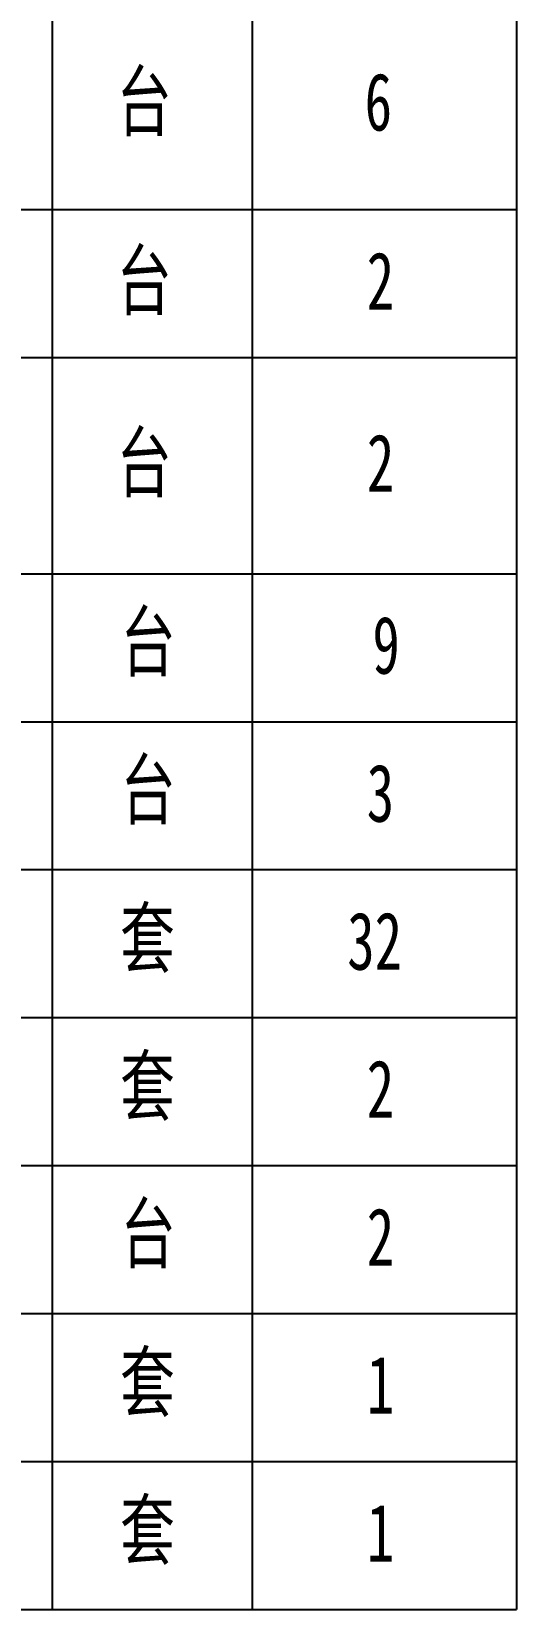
# Model space of a CAD drawing. Header units: millimetres. Extents: x 1621 to 2881, y 1542 to 1880.
# Drawn here: x 1889.1 to 1918.6, y 1633.8 to 1729.8 of the extents above; entities that cross this region are included whole.
import ezdxf

# ---------------------------------------------------------------- set-up
doc = ezdxf.new("R2010")
doc.units = ezdxf.units.MM
doc.styles.add('MtXpl__GB2312', font='', dxfattribs={"width": 0.7})
doc.styles.get('MtXpl__GB2312').set_extended_font_data('仿宋_GB2312')

msp = doc.modelspace()

# ---------------------------------------------------------------- linework, layer by layer
at = {"color": 7}
for p, q in [((1918.592, 1842.577), (1918.592, 1633.83)), ((1890.362, 1824.577), (1890.362, 1633.83)), ((1902.537, 1824.577), (1902.537, 1633.83)), ((1750.122, 1718.978), (1918.592, 1718.978)), ((1750.122, 1709.978), (1918.592, 1709.978)), ((1750.122, 1696.83), (1918.592, 1696.83)), ((1750.122, 1687.83), (1918.592, 1687.83)), ((1750.122, 1678.83), (1918.592, 1678.83)), ((1750.122, 1669.83), (1918.592, 1669.83)), ((1750.122, 1660.83), (1918.592, 1660.83)), ((1750.122, 1651.83), (1918.592, 1651.83)), ((1750.122, 1642.83), (1918.592, 1642.83)), ((1750.122, 1633.83), (1918.592, 1633.83))]:
    msp.add_line(p, q, dxfattribs=at)

# ---------------------------------------------------------------- texts
at = {"color": 2, "style": 'MtXpl__GB2312', "width": 0.7}
for s, p in [('台', (1894.296, 1723.819)), ('6', (1909.363, 1723.785)), ('台', (1894.535, 1690.949)), ('9', (1909.837, 1690.742)), ('台', (1894.535, 1681.949)), ('3', (1909.492, 1681.742))]:
    msp.add_text(s, height=3.5, dxfattribs=at).set_placement(p)
at = {"color": 7, "style": 'MtXpl__GB2312', "width": 0.7}
for s, p in [('台', (1894.296, 1712.925)), ('2', (1909.492, 1712.891)), ('台', (1894.296, 1701.851)), ('2', (1909.5, 1701.817)), ('套', (1894.489, 1672.919)), ('32', (1908.307, 1672.742)), ('套', (1894.489, 1663.919)), ('2', (1909.492, 1663.742)), ('台', (1894.535, 1654.949)), ('2', (1909.492, 1654.742)), ('套', (1894.489, 1645.911)), ('1', (1909.5, 1645.742)), ('套', (1894.489, 1636.911)), ('1', (1909.5, 1636.742))]:
    msp.add_text(s, height=3.5, dxfattribs=at).set_placement(p)

doc.saveas('drawing.dxf')
